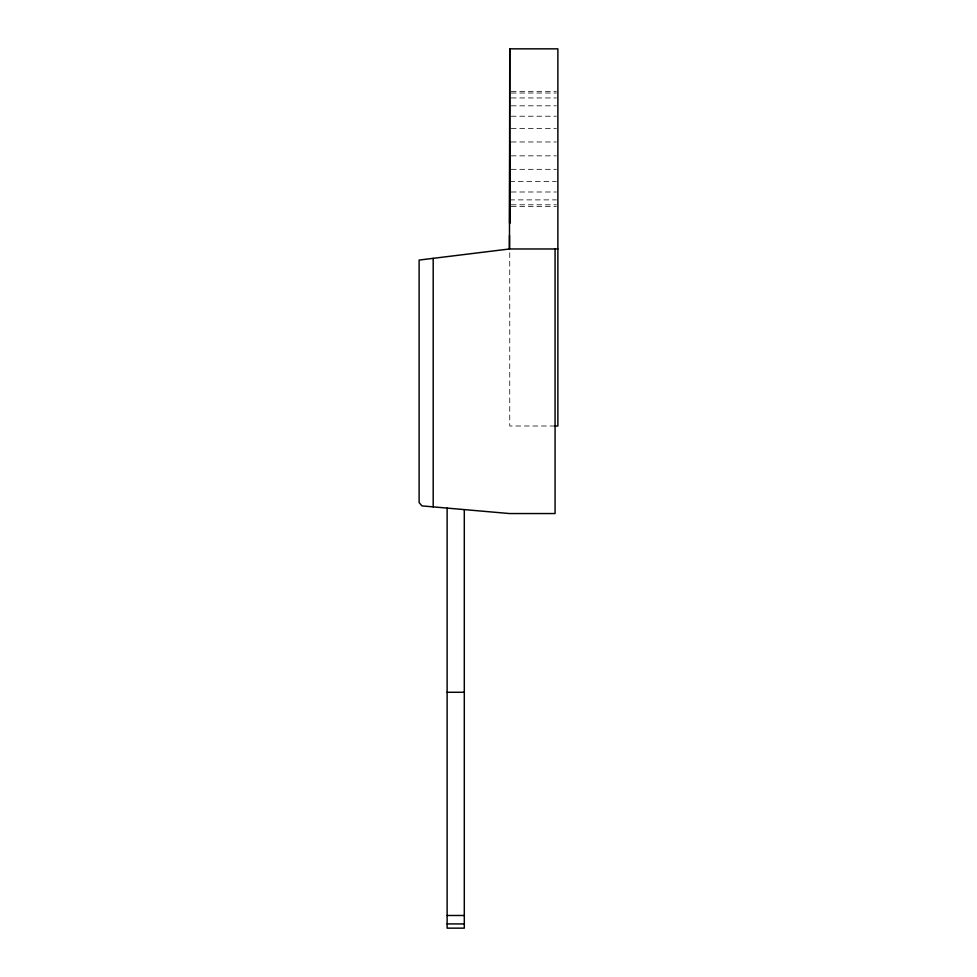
<?xml version="1.0" encoding="UTF-8"?>
<svg xmlns="http://www.w3.org/2000/svg" width="977" height="977" viewBox="0 0 977 977"><rect width="100%" height="100%" fill="white"/><g stroke="black" fill="none" stroke-linecap="round" stroke-linejoin="round"><path stroke-width="0.73" stroke-dasharray="4.88 3.66" d="M511.252 91.349L556.377 91.349M511.252 93.023L556.377 93.023M511.252 97.944L556.377 97.944M511.252 105.821L556.377 105.821M511.252 116.214L556.377 116.214M511.252 128.5L556.377 128.5M511.252 141.97L556.377 141.97M511.252 155.844L556.377 155.844M511.252 169.326L556.377 169.326M509.75 181.612L556.377 181.612M511.252 191.993L556.377 191.993M509.75 199.882L556.377 199.882M511.252 204.804L556.377 204.804M511.252 206.477L556.377 206.477M554.875 426.009L509.75 426.009L509.75 250.503"/><path stroke-width="1.47" d="M509.505 235.408L509.469 248.976L419.121 260.065L419.121 502.544L421.917 505.891L509.469 513.548L555.07 513.548L555.07 248.976M509.542 223.354L509.75 141.97M554.875 426.009L557.879 426.009L557.879 48.85L509.75 48.85L509.469 248.976L557.879 248.976M447.124 692.278L464.295 692.278M447.124 915.486L464.295 915.486M447.124 923.924L464.295 923.924M509.75 48.85L509.75 223.44M464.295 509.603L464.295 928.15L447.124 928.15L447.124 508.101M433.19 258.343L433.19 506.88"/></g></svg>
